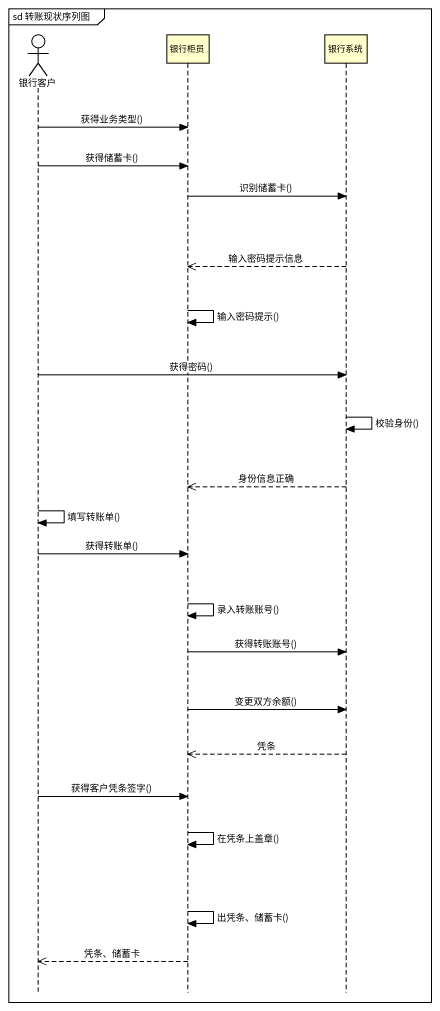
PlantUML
@startuml
mainframe sd 转账现状序列图
hide footbox
actor 银行客户
participant 银行柜员
participant 银行系统

银行客户 -> 银行柜员 : 获得业务类型()
银行客户 -> 银行柜员 : 获得储蓄卡()
银行柜员 -> 银行系统 : 识别储蓄卡()
银行系统 -->> 银行柜员 : 输入密码提示信息
银行柜员 -> 银行柜员 : 输入密码提示()
银行客户 -> 银行系统 : 获得密码()
银行系统 -> 银行系统 : 校验身份()
银行系统 -->> 银行柜员 : 身份信息正确
银行客户 -> 银行客户 : 填写转账单()
银行客户 -> 银行柜员 : 获得转账单()
银行柜员 -> 银行柜员 : 录入转账账号()
银行柜员 -> 银行系统 : 获得转账账号()
银行柜员 -> 银行系统 : 变更双方余额()
银行系统 -->> 银行柜员 : 凭条
银行客户 -> 银行柜员 : 获得客户凭条签字()
银行柜员 -> 银行柜员 : 在凭条上盖章()
银行柜员 -> 银行柜员 : 出凭条、储蓄卡()
银行柜员 -->> 银行客户 : 凭条、储蓄卡
@enduml
